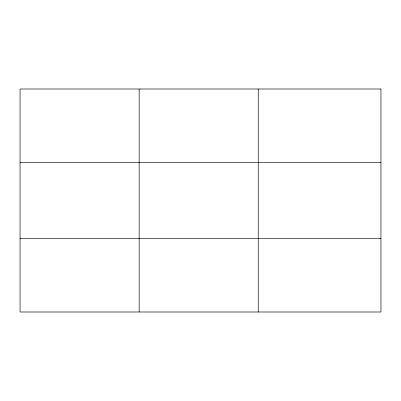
<?xml version="1.0" encoding="UTF-8"?>
<svg xmlns="http://www.w3.org/2000/svg" width="401" height="401" viewBox="0 0 401 401"><rect width="100%" height="100%" fill="white"/><g stroke="black" fill="none" stroke-linecap="round" stroke-linejoin="round"><path stroke-width="0.6" d="M139.147 311.998L139.147 89.002M258.244 311.998L258.244 89.002M20.05 162.59L380.95 162.59M20.05 238.41L380.95 238.41M380.95 89.002L380.95 311.998L20.05 311.998L20.05 89.002L380.95 89.002"/></g></svg>
